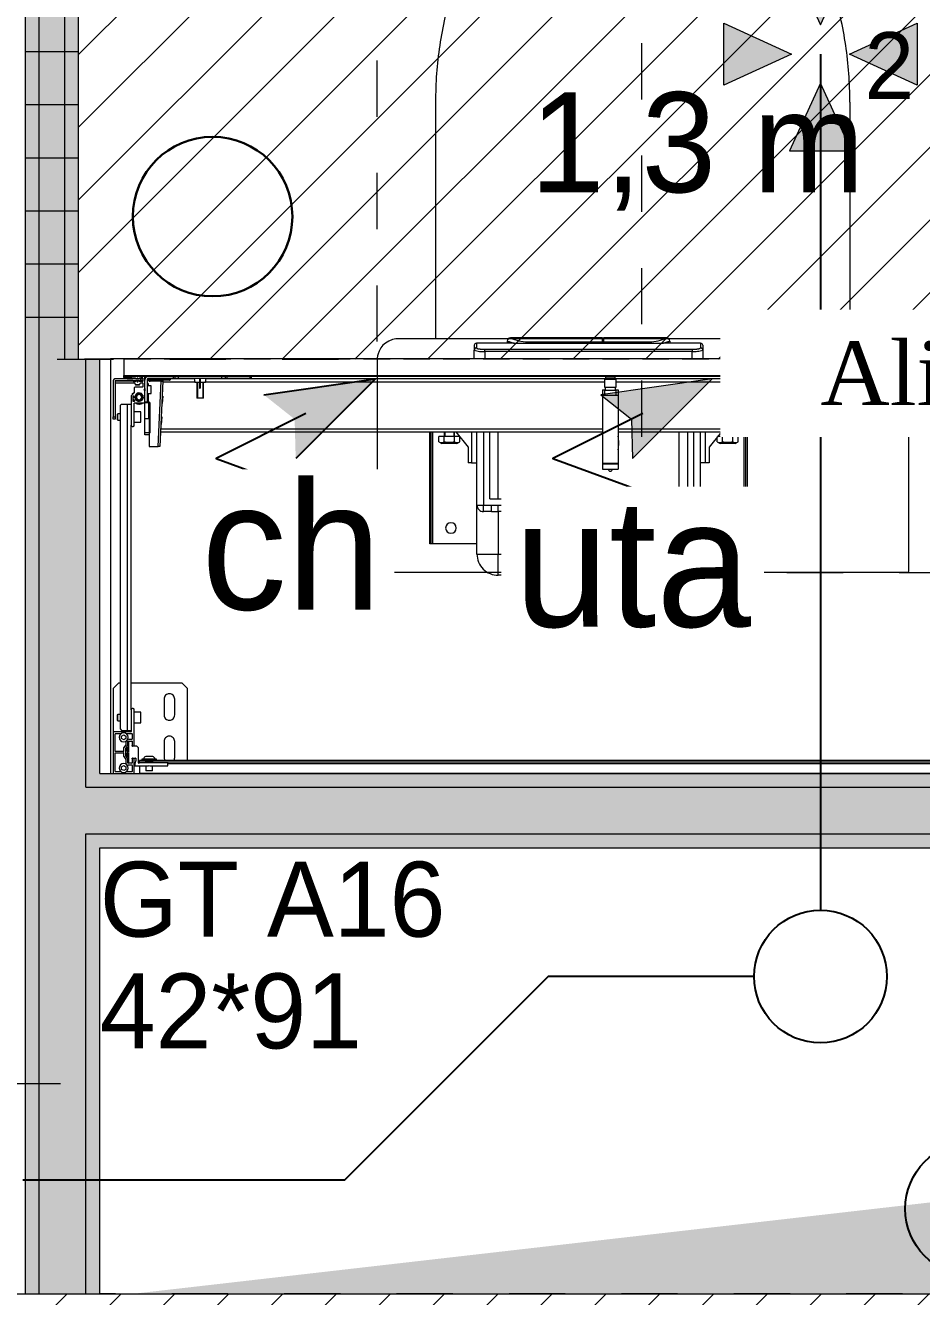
# Model space of a CAD drawing. Header units: centimetres. Extents: x 2738 to 7810, y 2495 to 5758.
# Drawn here: x 4091.4 to 4175.8, y 3390.2 to 3509.9 of the extents above; entities that cross this region are included whole.
import ezdxf

# ---------------------------------------------------------------- set-up
doc = ezdxf.new("R2010")
doc.units = ezdxf.units.CM
doc.header["$LTSCALE"] = 12.7
for name, pattern in [('ISO-03', [3, 1.2, -1.8]), ('Style de ligne -1', [0.83328, 0.41656, -0.41672]), ('Style de ligne -13', [0.295276, 0.19685, -0.098425]), ('VW-01', [0.83312, 0.41656, -0.41656])]:
    doc.linetypes.add(name, pattern=pattern)
for name, color, linetype, lineweight in [('B amÈnagement intÈrieur', 7, 'Continuous', 5), ('B aménagement intérieur', 7, 'Continuous', 5), ('B GÈnÈral', 7, 'Continuous', 5), ('B Général', 7, 'Continuous', 5), ('C ANNOTATIONS-prestations', 7, 'Continuous', 5), ('C ANNOTATIONS-texte surfaces', 7, 'Continuous', 5), ('F REMPLISSAGE-vert clair', 7, 'Continuous', 13), ('F REMPLISSAGE-vert clair-1', 7, 'Continuous', 5), ('F REMPLISSAGE-vert foncÈ', 7, 'Continuous', 5), ('F REMPLISSAGE-vert foncé', 7, 'Continuous', 13), ('F REMPLISSAGE-vert hachurÈ', 7, 'Continuous', 5), ('F REMPLISSAGE-vert hachuré', 7, 'Continuous', 13), ('prlm-ELEC-CFO', 1, 'Continuous', 25)]:
    doc.layers.add(name, color=color, linetype=linetype, lineweight=lineweight)
doc.layers.add('C ANNOTATIONS-textes-numérotation gaine', color=7, linetype='ISO-03', lineweight=5, true_color=0xdd0000)
doc.layers.add('prlm-VMC', color=93, linetype='Continuous')
doc.styles.add('Eurostile', font='')
doc.styles.add('prlm-elec-cfo', font='comic.ttf', dxfattribs={"height": 12})
doc.styles.add('prlm-vmc', font='pala.ttf', dxfattribs={"height": 14})
doc.styles.get('Eurostile').set_extended_font_data('Eurostile')
pattern_1 = [(180, (3869.9723, 3832.4323), (5e-14, 5), [])]

# ---------------------------------------------------------------- blocks, each defined once
blk = doc.blocks.new('G 100_80')
at = {"layer": 'B GÈnÈral', "color": 254, "linetype": 'Continuous', "true_color": 0xd6d6d6}
blk.add_solid([(-30.88, 32.2), (2.5, 43), (-39.5, -43), (-39.5, 43)], dxfattribs=at)
at = {"layer": 'B Général', "color": 7, "linetype": 'Continuous', "lineweight": 5}
for p, q in [((48.52, 43.75), (48.52, -43.75)), ((49.35, 10.75), (48.52, 10.75)), ((48.52, 9.75), (49.23, 9.75)), ((49.23, 9.75), (49.23, -9.75)), ((49.43, 9.75), (49.23, 9.75)), ((49.8, 10.75), (49.35, 10.75)), ((49.43, -9.75), (49.43, 9.75)), ((50, 10.55), (49.55, 10.55)), ((50, 10.55), (50, 7.06)), ((50.2, 7.65), (50, 7.65)), ((50.5, 7.35), (50.5, 7.35)), ((50.5, 7.35), (50.5, 1.42)), ((50, -5.76), (50, 5.76)), ((50, 5.74), (50.13, 5.74)), ((50.13, 1.42), (50.13, 5.74)), ((50.13, 1.42), (50, 1.42)), ((50, 1.31), (50.13, 1.31)), ((50.5, 1.42), (50.13, 1.42)), ((50.13, -5.74), (50.13, 1.31)), ((50.13, 1.31), (50.5, 1.31)), ((50.5, 1.31), (50.5, -7.35)), ((50, -5.74), (50.13, -5.74)), ((50, -7.04), (50, -10.55)), ((50.2, -7.65), (50, -7.65)), ((50.5, -7.35), (50.5, -7.35)), ((49.23, -9.75), (48.52, -9.75)), ((48.52, -10.75), (49.35, -10.75)), ((49.23, -9.75), (49.43, -9.75)), ((49.8, -10.75), (49.35, -10.75)), ((50, -10.55), (49.55, -10.55))]:
    blk.add_line(p, q, dxfattribs=at)
at = {"layer": 'B Général', "color": 7, "linetype": 'Continuous', "lineweight": 5, "flags": 128}
blk.add_lwpolyline([(9.5, -45), (9.5, 45), (48.52, 45), (48.52, -45)], close=True, dxfattribs=at)
for points in [[(49.23, 9.75, -0.052931), (49.24, 10.26, -0.052931), (49.35, 10.75)], [(49.8, 10.75, -0.198912), (49.94, 10.69, -0.198912), (50, 10.55)], [(50, 6.95, -0.015616), (50.09, 7.31, -0.015616), (50.2, 7.65)], [(50.13, 5.74, -0.052763), (50.23, 6.56, -0.052763), (50.5, 7.35)], [(50.2, 7.65, -0.198912), (50.41, 7.56, -0.198912), (50.5, 7.35)], [(50, -7.05), (50, -7.05, -0.000336), (50, -5.77), (50, -5.76)], [(50.5, -7.35, -0.052495), (50.23, -6.56, -0.052495), (50.13, -5.74)], [(50.2, -7.65, -0.015662), (50.09, -7.31, -0.015662), (50, -6.95)], [(50.5, -7.35, -0.198912), (50.41, -7.56, -0.198912), (50.2, -7.65)], [(49.35, -10.75, -0.057305), (49.23, -10.26, -0.057305), (49.23, -9.75)], [(50, -10.55, -0.198912), (49.94, -10.69, -0.198912), (49.8, -10.75)]]:
    blk.add_lwpolyline(points, format="xyb", dxfattribs=at)
blk.add_lwpolyline([(50, 5.76), (50, 7.07), (50, 7.07)], dxfattribs=at)
at = {"layer": 'B Général', "color": 7, "linetype": 'Continuous', "lineweight": 5}
for points, knots in [([(49.35, 10.75), (49.35, 10.75), (49.38, 10.75), (49.43, 10.74), (49.46, 10.72), (49.49, 10.7), (49.51, 10.67), (49.53, 10.65), (49.54, 10.62), (49.55, 10.58), (49.55, 10.55), (49.55, 10.55), (49.55, 10.55)], [0, 0, 0, 1, 2, 3, 4, 5, 6, 7, 8, 9, 9, 10, 10, 10]), ([(49.43, 9.75), (49.43, 10.04), (49.48, 10.41), (49.52, 10.52), (49.54, 10.55), (49.55, 10.55), (49.55, 10.55), (49.55, 10.55)], [0, 0, 0, 1, 2, 3, 4, 4, 5, 5, 5]), ([(49.55, -10.55), (49.55, -10.55), (49.55, -10.58), (49.54, -10.63), (49.52, -10.66), (49.5, -10.69), (49.48, -10.71), (49.45, -10.73), (49.42, -10.74), (49.38, -10.75), (49.36, -10.75), (49.35, -10.75), (49.35, -10.75)], [0, 0, 0, 1, 2, 3, 4, 5, 6, 7, 8, 9, 9, 10, 10, 10]), ([(49.55, -10.55), (49.52, -10.53), (49.48, -10.42), (49.42, -10.05), (49.43, -9.75), (49.43, -9.75), (49.43, -9.75)], [0, 0, 0, 1, 2, 3, 3, 4, 4, 4])]:
    blk.add_open_spline(points, degree=2, knots=knots, dxfattribs=at)
at = {"layer": 'C ANNOTATIONS-prestations', "lineweight": 5}
for p, q in [((46.87, 43.75), (46.87, -43.75)), ((46.97, -43.75), (46.97, 43.75)), ((9.5, 42.25), (9.5, -42.25)), ((10.55, 41.05), (10.55, -41.05)), ((10.7, 41), (10.7, -41)), ((10.4, 39.6), (10.4, -39.6)), ((41.65, 2.78), (41.65, 40.29)), ((41.95, 2.78), (41.95, 40.27)), ((46.35, 2.6), (46.35, 36.03)), ((46.65, 35.97), (46.65, 2.5)), ((46.85, 31.75), (46.85, 2.43)), ((31.1, 14.95), (41.65, 14.95)), ((31.1, 14.8), (31.1, 14.95)), ((31.1, 14.8), (41.65, 14.8)), ((31.1, 14.8), (31.1, 14.65)), ((31.1, 14.65), (31.1, 10.5)), ((31.1, 14.65), (41.65, 14.65)), ((40.56, 13.8), (40.7, 14.08)), ((40.56, 13.8), (40.56, 12.4)), ((40.7, 14.08), (41.2, 14.08)), ((40.7, 13.59), (41.2, 13.59)), ((41.2, 14.08), (41.2, 13.84)), ((41.2, 13.95), (41.22, 13.95)), ((41.2, 13.84), (41.2, 13.59)), ((41.2, 13.59), (41.2, 13.1)), ((41.22, 13.95), (41.22, 12.25)), ((41.22, 13.6), (41.65, 13.6)), ((41.65, 13.51), (41.22, 13.51)), ((41.65, 12.5), (40.21, 11.34)), ((40.7, 12.12), (40.56, 12.4)), ((40.7, 12.61), (41.2, 12.61)), ((40.7, 12.12), (41.17, 12.12)), ((41.2, 13.1), (41.2, 12.61)), ((41.2, 12.61), (41.2, 12.36)), ((41.2, 12.36), (41.2, 12.14)), ((41.22, 12.25), (41.2, 12.25)), ((41.65, 12.69), (41.22, 12.69)), ((41.65, 12.6), (41.22, 12.6)), ((38.75, 11.34), (38.75, 11)), ((40.21, 11.34), (38.75, 11.34)), ((38.75, 11), (41.65, 11)), ((38.75, 11), (38.75, 10.5)), ((34.75, 10.5), (30.15, 10.5)), ((30.15, 10.5), (30.15, 8.5)), ((34.15, 9.9), (34.15, 9.12)), ((34.75, 9.9), (34.15, 9.9)), ((41.65, 10.5), (34.75, 10.5)), ((34.75, 9.9), (34.75, 10.5)), ((34.75, 9.9), (41.65, 9.9)), ((34.75, 9.12), (34.75, 9.9)), ((28.15, 8.5), (28.15, -8.5)), ((28.15, 8.5), (30.15, 8.5)), ((30.15, -8.5), (30.15, 8.5)), ((30.15, 8.5), (34.15, 8.5)), ((34.15, 8.5), (34.15, 9.12)), ((34.75, 9.12), (34.15, 9.12)), ((34.15, 8.5), (34.15, -8.5)), ((34.15, 8.5), (34.74, 8.5)), ((34.74, -8.5), (34.74, 8.5)), ((35.35, -9.3), (35.35, 9.3)), ((41.65, 9.3), (35.35, 9.3)), ((41.65, 8.5), (35.35, 8.5)), ((38.65, 2.78), (38.15, 2.78)), ((38.15, 1.33), (38.15, 2.78)), ((38.65, 1.33), (38.65, 2.78)), ((38.67, 2.78), (38.65, 2.78)), ((38.67, 2.78), (38.67, 1.33)), ((45.07, 2.78), (38.67, 2.78)), ((45.07, 2.78), (45.07, 1.33)), ((45.1, 2.78), (45.07, 2.78)), ((45.07, 2.6), (45.57, 2.6)), ((45.6, 2.78), (45.1, 2.78)), ((45.1, 2.6), (45.1, 2.78)), ((45.57, 1.5), (45.57, 2.6)), ((45.57, 2.55), (45.87, 2.55)), ((45.6, 2.55), (45.6, 2.78)), ((45.87, 1.5), (45.87, 2.6)), ((45.87, 2.6), (46.57, 2.6)), ((46.57, 2.6), (46.57, 1.5)), ((46.57, 2.5), (46.72, 2.5)), ((46.72, 2.5), (46.72, 1.6)), ((38.65, 1.33), (38.15, 1.33)), ((38.67, 1.33), (38.65, 1.33)), ((45.07, 1.33), (38.67, 1.33)), ((41.65, -40.29), (41.65, 1.33)), ((41.95, -40.27), (41.95, 1.33)), ((45.57, 1.5), (45.07, 1.5)), ((45.1, 1.33), (45.07, 1.33)), ((45.1, 1.33), (45.1, 1.5)), ((45.6, 1.33), (45.1, 1.33)), ((45.87, 1.55), (45.57, 1.55)), ((45.6, 1.33), (45.6, 1.55)), ((46.57, 1.5), (45.87, 1.5)), ((46.35, -36.04), (46.35, 1.5)), ((46.72, 1.6), (46.57, 1.6)), ((46.65, 1.6), (46.65, -35.98)), ((46.85, 1.67), (46.85, -31.75)), ((28.15, -8.5), (30.15, -8.5)), ((34.15, -8.5), (30.15, -8.5)), ((30.15, -10.5), (30.15, -8.5)), ((34.15, -9.12), (34.15, -8.5)), ((34.15, -8.5), (34.74, -8.5)), ((34.15, -9.12), (34.15, -9.9)), ((34.15, -9.12), (34.75, -9.12)), ((34.75, -9.9), (34.75, -9.12)), ((35.35, -8.5), (41.65, -8.5)), ((35.35, -9.3), (41.65, -9.3)), ((30.15, -10.5), (34.75, -10.5)), ((31.1, -10.5), (31.1, -14.65)), ((34.15, -9.9), (34.75, -9.9)), ((41.65, -9.9), (34.75, -9.9)), ((34.75, -10.5), (34.75, -9.9)), ((34.75, -10.5), (41.65, -10.5)), ((38.75, -11), (38.75, -10.5)), ((41.65, -11), (38.75, -11)), ((38.75, -11), (38.75, -11.34)), ((40.21, -11.34), (38.75, -11.34)), ((41.65, -12.5), (40.21, -11.34)), ((40.56, -12.4), (40.7, -12.12)), ((40.56, -12.4), (40.56, -13.8)), ((40.7, -12.12), (41.17, -12.12)), ((40.7, -12.61), (41.2, -12.61)), ((41.2, -12.14), (41.2, -12.36)), ((41.2, -12.25), (41.22, -12.25)), ((41.2, -12.36), (41.2, -12.61)), ((41.2, -12.61), (41.2, -13.1)), ((41.2, -13.1), (41.2, -13.59)), ((41.22, -12.25), (41.22, -13.95)), ((41.22, -12.6), (41.65, -12.6)), ((41.65, -12.69), (41.22, -12.69)), ((40.7, -14.08), (40.56, -13.8)), ((40.7, -13.59), (41.2, -13.59)), ((40.7, -14.08), (41.2, -14.08)), ((41.2, -13.59), (41.2, -13.84)), ((41.2, -13.84), (41.2, -14.08)), ((41.22, -13.95), (41.2, -13.95)), ((41.65, -13.51), (41.22, -13.51)), ((41.65, -13.6), (41.22, -13.6)), ((31.1, -14.65), (31.1, -14.8)), ((31.1, -14.65), (41.65, -14.65)), ((31.1, -14.8), (41.65, -14.8)), ((31.1, -14.8), (31.1, -14.95)), ((31.1, -14.95), (41.65, -14.95)), ((46.67, -31.75), (46.67, -31.85)), ((46.87, -31.75), (46.67, -31.75)), ((46.67, -31.85), (46.67, -34.03)), ((46.67, -31.85), (46.87, -31.85)), ((46.87, -34.03), (46.67, -34.03)), ((46.67, -34.03), (46.67, -34.17)), ((46.67, -34.17), (46.67, -34.5)), ((46.67, -34.17), (46.87, -34.17)), ((46.67, -34.5), (46.67, -38.6)), ((46.67, -34.5), (46.87, -34.5)), ((44.82, -36.25), (44.82, -36.85)), ((44.82, -36.25), (46.32, -36.25)), ((46.32, -36.31), (44.82, -36.31)), ((46.32, -36.79), (44.82, -36.79)), ((46.32, -36.85), (44.82, -36.85)), ((45.91, -36.55), (45.77, -36.55)), ((45.77, -36.6), (45.77, -36.55)), ((45.91, -36.6), (45.77, -36.6)), ((46.67, -36.55), (45.91, -36.55)), ((45.91, -36.6), (45.91, -36.55)), ((46.67, -36.6), (45.91, -36.6)), ((46.32, -36.05), (46.67, -35.98)), ((46.32, -36.55), (46.32, -36.05)), ((46.32, -37.05), (46.32, -36.6)), ((46.67, -37.12), (46.32, -37.05)), ((46.35, -40.07), (46.35, -37.06)), ((10.7, -37.75), (17.5, -37.75)), ((17.5, -37.75), (18, -38.25)), ((18, -38.25), (18, -43.05)), ((46.65, -37.12), (46.65, -39.35)), ((11, -38.95), (12.5, -38.95)), ((15, -38.95), (16.5, -38.95)), ((46.52, -39.45), (46.52, -39.65)), ((46.67, -39.35), (46.62, -39.35)), ((46.62, -39.65), (46.62, -39.35)), ((46.67, -38.6), (46.67, -38.93)), ((46.67, -38.6), (46.87, -38.6)), ((46.67, -38.93), (46.67, -39.07)), ((46.87, -38.93), (46.67, -38.93)), ((46.67, -39.07), (46.67, -41.4)), ((46.67, -39.07), (46.87, -39.07)), ((10.2, -41.3), (10.2, -39.63)), ((10.23, -39.6), (10.47, -39.6)), ((10.5, -39.63), (10.5, -42.29)), ((10.7, -40.67), (10.75, -40.67)), ((10.75, -40.67), (10.75, -42.03)), ((10.75, -40.67), (10.85, -40.67)), ((10.85, -40.67), (10.85, -42.03)), ((12.5, -39.95), (11, -39.95)), ((16.5, -39.95), (15, -39.95)), ((46.41, -40.07), (40.27, -40.35)), ((40.27, -40.5), (46.42, -40.22)), ((40.27, -40.35), (40.27, -40.5)), ((40.27, -41.35), (40.27, -40.5)), ((43.06, -40.17), (42.35, -40.21)), ((42.36, -40.26), (42.35, -40.21)), ((43.06, -40.17), (43.06, -40.22)), ((45.02, -40.08), (44.32, -40.12)), ((44.32, -40.17), (44.32, -40.12)), ((45.02, -40.08), (45.02, -40.13)), ((46.42, -40.07), (46.41, -40.07)), ((46.41, -40.07), (46.42, -40.22)), ((46.42, -40.22), (46.42, -41.25)), ((46.42, -40.22), (46.42, -40.22)), ((46.52, -39.65), (46.52, -41.05)), ((46.62, -39.65), (46.52, -39.65)), ((46.62, -39.65), (46.67, -39.65)), ((46.62, -41.05), (46.62, -39.65)), ((9.75, -41.05), (9.75, -41.65)), ((9.75, -41.05), (10.2, -41.05)), ((10.2, -41.65), (9.75, -41.65)), ((10.25, -41.35), (10.2, -41.3)), ((10.2, -41.4), (10.25, -41.35)), ((10.2, -42.67), (10.2, -41.4)), ((10.5, -41.05), (10.65, -41.05)), ((10.65, -41.65), (10.5, -41.65)), ((10.55, -41.65), (10.55, -42.25)), ((10.65, -41.05), (10.75, -40.95)), ((10.65, -41.65), (10.65, -41.05)), ((10.75, -41.75), (10.65, -41.65)), ((10.7, -41.7), (10.7, -42.25)), ((11.08, -41.02), (11.08, -41.67)), ((44.47, -41.36), (40.27, -41.35)), ((41.37, -41.35), (41.37, -41.75)), ((41.37, -41.75), (41.57, -41.75)), ((41.57, -41.25), (44.37, -41.25)), ((41.57, -41.25), (41.57, -41.75)), ((41.57, -41.75), (42.87, -41.75)), ((42.87, -41.4), (42.87, -41.75)), ((44.37, -41.4), (42.87, -41.4)), ((42.87, -41.75), (44.37, -41.75)), ((44.37, -41.25), (44.37, -41.4)), ((44.37, -41.4), (44.37, -41.55)), ((44.37, -41.4), (45.27, -41.4)), ((44.37, -41.55), (44.37, -41.75)), ((44.47, -41.55), (44.37, -41.55)), ((44.37, -41.75), (44.4, -41.75)), ((44.37, -42.72), (44.37, -41.78)), ((44.4, -41.75), (45.51, -41.75)), ((44.47, -41.4), (44.47, -41.36)), ((46.52, -41.55), (44.47, -41.55)), ((44.47, -41.75), (44.47, -41.55)), ((45.27, -41.15), (45.97, -41.15)), ((45.27, -41.55), (45.27, -41.15)), ((45.73, -41.75), (45.51, -41.75)), ((45.53, -41.76), (45.6, -41.83)), ((45.64, -41.83), (45.71, -41.76)), ((45.73, -41.75), (46.84, -41.75)), ((45.97, -41.15), (45.97, -41.55)), ((45.97, -41.4), (46.07, -41.4)), ((46.42, -41.25), (46.52, -41.25)), ((46.52, -41.05), (46.52, -41.25)), ((46.62, -41.05), (46.52, -41.05)), ((46.67, -41.05), (46.62, -41.05)), ((46.62, -41.35), (46.62, -41.05)), ((46.62, -41.35), (46.67, -41.35)), ((46.76, -41.65), (46.87, -41.65)), ((46.84, -41.75), (46.87, -41.75)), ((9.5, -42.78), (9.5, -42.25)), ((10.2, -42.25), (9.5, -42.25)), ((9.5, -44.72), (9.5, -42.78)), ((9.53, -42.75), (10.87, -42.75)), ((9.68, -43.47), (9.68, -42.96)), ((9.71, -42.93), (10.24, -42.93)), ((10.4, -42.7), (10.23, -42.7)), ((10.27, -42.96), (10.27, -43.31)), ((10.7, -42.6), (10.4, -42.7)), ((10.45, -42.98), (10.45, -43.32)), ((10.87, -42.95), (10.48, -42.95)), ((10.55, -42.25), (10.5, -42.25)), ((10.5, -42.35), (11.9, -42.35)), ((10.5, -43.27), (10.5, -42.98)), ((10.55, -42.25), (10.7, -42.25)), ((10.75, -42.03), (10.7, -42.03)), ((10.92, -42.6), (10.7, -42.6)), ((10.85, -42.03), (10.75, -42.03)), ((10.87, -42.95), (10.92, -42.95)), ((10.9, -42.78), (10.9, -42.92)), ((10.95, -42.92), (10.95, -42.63)), ((11.9, -42.35), (12.05, -42.5)), ((12.05, -42.5), (12.05, -42.92)), ((12.08, -42.95), (12.13, -42.95)), ((12.1, -42.92), (12.1, -42.78)), ((12.13, -42.75), (14.7, -42.75)), ((12.52, -42.95), (12.13, -42.95)), ((12.5, -42.98), (12.5, -43.27)), ((12.55, -43.32), (12.55, -42.98)), ((12.73, -43.28), (12.73, -42.96)), ((12.76, -42.93), (13.19, -42.93)), ((13.22, -42.96), (13.22, -43.47)), ((15.5, -43.05), (13.43, -43.05)), ((13.55, -43.4), (13.55, -43.05)), ((14.25, -42.15), (15.25, -42.15)), ((14.25, -42.75), (14.25, -42.15)), ((14.7, -42.75), (14.73, -42.78)), ((14.7, -42.75), (14.8, -42.75)), ((14.77, -42.78), (14.8, -42.75)), ((14.8, -42.75), (15.5, -42.75)), ((15.25, -42.15), (15.25, -42.75)), ((15.5, -43.05), (42.27, -43.05)), ((15.6, -42.85), (15.6, -42.95)), ((42.17, -42.95), (42.17, -42.85)), ((42.27, -42.75), (42.96, -42.75)), ((45.03, -43.05), (42.27, -43.05)), ((42.55, -42.15), (43.55, -42.15)), ((42.55, -42.75), (42.55, -42.15)), ((42.96, -42.75), (43.08, -42.75)), ((42.98, -42.76), (43, -42.78)), ((43.04, -42.78), (43.06, -42.76)), ((43.08, -42.75), (44.34, -42.75)), ((43.55, -42.15), (43.55, -42.75)), ((44.28, -42.2), (44.22, -42.3)), ((44.22, -42.3), (44.28, -42.4)), ((44.25, -43.4), (44.25, -43.05)), ((44.54, -42.87), (44.54, -42.74)), ((44.54, -42.85), (44.57, -42.9)), ((44.57, -42.71), (44.68, -42.71)), ((44.99, -42.9), (44.57, -42.9)), ((44.71, -42.68), (44.71, -42.66)), ((45.11, -41.95), (44.73, -41.95)), ((44.92, -42.73), (44.92, -42.76)), ((44.95, -42.79), (44.99, -42.79)), ((45.02, -42.82), (45.02, -42.87)), ((45.32, -42.77), (45.05, -43.04)), ((45.18, -42.91), (45.27, -42.91)), ((45.27, -42.91), (45.33, -42.81)), ((45.77, -42.76), (45.34, -42.76)), ((45.87, -41.98), (45.87, -42.66)), ((46.24, -41.95), (45.9, -41.95)), ((46.07, -42.27), (46.09, -42.25)), ((46.07, -42.63), (46.07, -42.27)), ((46.07, -42.29), (46.12, -42.29)), ((46.07, -42.61), (46.12, -42.61)), ((46.09, -42.65), (46.07, -42.63)), ((46.09, -42.65), (46.09, -42.25)), ((46.09, -42.25), (46.12, -42.25)), ((46.12, -42.65), (46.09, -42.65)), ((46.12, -42.65), (46.12, -42.25)), ((46.13, -42.22), (46.26, -42.13)), ((46.26, -42.77), (46.13, -42.68)), ((46.27, -42.11), (46.27, -41.98)), ((46.27, -44.52), (46.27, -42.79)), ((46.37, -42.43), (46.41, -42.39)), ((46.41, -42.51), (46.37, -42.47)), ((46.4, -41.98), (46.4, -42.25)), ((46.4, -42.25), (46.45, -42.25)), ((46.4, -42.29), (46.45, -42.29)), ((46.4, -42.61), (46.45, -42.61)), ((46.4, -42.83), (46.4, -42.65)), ((46.45, -42.65), (46.4, -42.65)), ((46.42, -42.28), (46.42, -42.37)), ((46.42, -42.53), (46.42, -42.62)), ((46.42, -42.85), (46.42, -44.45)), ((46.72, -41.95), (46.43, -41.95)), ((46.45, -41.95), (46.45, -42.15)), ((46.45, -42.15), (46.45, -44.5)), ((46.45, -42.15), (46.65, -42.15)), ((46.65, -42.15), (46.65, -41.95)), ((46.65, -42.15), (46.65, -44.5)), ((46.65, -42.59), (46.65, -42.31)), ((46.65, -43.42), (46.65, -42.88)), ((46.66, -42.25), (46.7, -42.21)), ((46.66, -42.29), (46.66, -42.25)), ((46.66, -42.65), (46.66, -42.62)), ((46.7, -42.69), (46.66, -42.65)), ((46.7, -42.15), (46.7, -42.25)), ((46.72, -42.15), (46.7, -42.15)), ((46.7, -42.65), (46.7, -42.83)), ((46.75, -41.98), (46.75, -42.12)), ((46.77, -42.98), (46.77, -43.42)), ((46.77, -43.78), (46.77, -42.98)), ((46.77, -42.98), (46.87, -42.98)), ((46.84, -42.95), (46.8, -42.95)), ((46.82, -42.43), (46.87, -42.38)), ((46.87, -42.52), (46.82, -42.47)), ((46.83, -42.49), (46.83, -42.41)), ((9.68, -44.54), (9.68, -44.03)), ((9.88, -43.55), (9.77, -43.75)), ((9.77, -43.75), (9.88, -43.95)), ((10.12, -43.55), (9.88, -43.55)), ((9.88, -43.95), (10.12, -43.95)), ((10.23, -43.75), (10.12, -43.55)), ((10.12, -43.95), (10.23, -43.75)), ((10.36, -43.53), (10.79, -43.53)), ((10.48, -43.35), (10.84, -43.35)), ((11.45, -43.3), (10.53, -43.3)), ((10.8, -43.53), (11.09, -43.72)), ((10.86, -43.35), (11.14, -43.54)), ((11.1, -43.38), (11.1, -43.3)), ((11.1, -43.38), (11.9, -43.38)), ((11.4, -43.55), (11.1, -43.38)), ((11.1, -43.73), (11.41, -43.73)), ((11.16, -43.55), (11.84, -43.55)), ((11.18, -43.3), (11.18, -43.42)), ((11.44, -44.54), (11.44, -43.76)), ((11.45, -43.3), (11.5, -43.25)), ((11.5, -43.25), (11.55, -43.3)), ((12.47, -43.3), (11.55, -43.3)), ((11.56, -43.76), (11.56, -44.54)), ((11.59, -43.73), (11.9, -43.73)), ((11.9, -43.38), (11.6, -43.55)), ((11.82, -43.3), (11.82, -43.42)), ((11.86, -43.54), (12.15, -43.35)), ((11.9, -43.3), (11.9, -43.38)), ((11.9, -43.73), (12.2, -43.53)), ((12.15, -43.35), (12.52, -43.35)), ((12.21, -43.53), (12.54, -43.53)), ((12.78, -43.55), (12.67, -43.75)), ((12.67, -43.75), (12.78, -43.95)), ((13.02, -43.55), (12.78, -43.55)), ((12.78, -43.95), (13.02, -43.95)), ((13.13, -43.75), (13.02, -43.55)), ((13.02, -43.95), (13.13, -43.75)), ((13.22, -44.03), (13.22, -44.54)), ((13.4, -43.08), (13.4, -44.72)), ((13.55, -43.4), (44.25, -43.4)), ((13.55, -43.95), (13.55, -43.4)), ((13.65, -44.05), (13.55, -43.95)), ((13.65, -44.05), (44.15, -44.05)), ((14.45, -44.3), (14.45, -44.05)), ((15.05, -44.05), (15.05, -44.3)), ((18, -44.25), (17.5, -44.75)), ((18, -44.05), (18, -44.25)), ((42.75, -44.3), (42.75, -44.05)), ((43.35, -44.05), (43.35, -44.3)), ((44.25, -43.95), (44.15, -44.05)), ((44.25, -43.95), (44.25, -43.4)), ((46.74, -43.45), (46.68, -43.45)), ((46.97, -43.78), (46.77, -43.78)), ((46.87, -43.75), (46.97, -43.75)), ((46.97, -43.75), (46.97, -43.78)), ((47.42, -43.75), (46.97, -43.75)), ((9.5, -44.75), (9.5, -44.72)), ((9.53, -44.75), (9.5, -44.75)), ((13.37, -44.75), (9.53, -44.75)), ((11.41, -44.57), (9.71, -44.57)), ((13.19, -44.57), (11.59, -44.57)), ((17.5, -44.75), (13.37, -44.75)), ((14.45, -44.3), (15.05, -44.3)), ((14.5, -44.35), (14.45, -44.3)), ((15, -44.35), (14.5, -44.35)), ((15.05, -44.3), (15, -44.35)), ((42.75, -44.3), (43.35, -44.3)), ((42.8, -44.35), (42.75, -44.3)), ((43.3, -44.35), (42.8, -44.35)), ((43.05, -44.55), (42.85, -44.55)), ((42.85, -44.55), (42.85, -44.75)), ((42.85, -44.75), (43.05, -44.75)), ((46.4, -44.55), (43.05, -44.55)), ((43.05, -44.75), (43.05, -44.55)), ((46.4, -44.75), (43.05, -44.75)), ((43.35, -44.3), (43.3, -44.35)), ((46.32, -44.55), (46.3, -44.55))]:
    blk.add_line(p, q, dxfattribs=at)
at = {"layer": 'C ANNOTATIONS-prestations'}
blk.add_line((48.52, -43.75), (47.42, -43.75), dxfattribs=at)
at = {"layer": 'C ANNOTATIONS-prestations', "lineweight": 5, "flags": 128}
for points in [[(40.7, 13.59, -0.132797), (40.64, 13.84, -0.132797), (40.7, 14.08)], [(40.7, 12.12, -0.132797), (40.64, 12.36, -0.132797), (40.7, 12.61)], [(28.15, 8.5, -0.198912), (28.74, 9.91, -0.198912), (30.15, 10.5)], [(34.15, 9.9, -0.198912), (34.33, 10.32, -0.198912), (34.75, 10.5)], [(39.95, 2.78, -0.057544), (40.6, 2.85, -0.057544), (41.25, 2.78)], [(46.72, 2.5, -0.16547), (46.82, 2.47, -0.16547), (46.87, 2.39)], [(38.15, 1.85, -0.414214), (37.95, 2.05, -0.414214), (38.15, 2.25)], [(46.87, 1.71, -0.16547), (46.82, 1.63, -0.16547), (46.72, 1.6)], [(30.15, -10.5, -0.198912), (28.74, -9.91, -0.198912), (28.15, -8.5)], [(34.75, -10.5, -0.198912), (34.33, -10.32, -0.198912), (34.15, -9.9)], [(40.7, -12.61, -0.132797), (40.64, -12.36, -0.132797), (40.7, -12.12)], [(40.7, -14.08, -0.132797), (40.64, -13.84, -0.132797), (40.7, -13.59)], [(10.7, -39.05, -0.080612), (10.84, -38.98, -0.080612), (11, -38.95)], [(12.5, -38.95, -0.414214), (13, -39.45, -0.414214), (12.5, -39.95)], [(15, -39.95, -0.414214), (14.5, -39.45, -0.414214), (15, -38.95)], [(16.5, -38.95, -0.414214), (17, -39.45, -0.414214), (16.5, -39.95)], [(46.52, -39.45, -0.198912), (46.55, -39.38, -0.198912), (46.62, -39.35)], [(10.2, -39.63, -0.198912), (10.21, -39.61, -0.198912), (10.23, -39.6)], [(10.47, -39.6, -0.198912), (10.49, -39.61, -0.198912), (10.5, -39.63)], [(11, -39.95, -0.080612), (10.84, -39.92, -0.080612), (10.7, -39.85)], [(46.52, -39.97, -0.193016), (46.49, -40.04, -0.193016), (46.42, -40.07)], [(10.85, -40.83, -0.218554), (11.01, -40.87, -0.218554), (11.08, -41.02)], [(10.85, -40.83, -0.003145), (10.85, -40.83, -0.003145), (10.85, -40.83)], [(11.08, -41.67, -0.218554), (11.01, -41.83, -0.218554), (10.85, -41.87)], [(10.85, -41.87, -0.003145), (10.85, -41.87, -0.003145), (10.85, -41.87)], [(44.37, -41.78, -0.198912), (44.38, -41.76, -0.198912), (44.4, -41.75)], [(45.51, -41.75, -0.098491), (45.52, -41.75, -0.098491), (45.53, -41.76)], [(45.64, -41.83, -0.198912), (45.62, -41.84, -0.198912), (45.6, -41.83)], [(45.71, -41.76, -0.098491), (45.72, -41.75, -0.098491), (45.73, -41.75)], [(46.07, -41.4, -0.109774), (46.15, -41.42, -0.109774), (46.22, -41.47)], [(46.3, -41.55, -0.028434), (46.26, -41.51, -0.028434), (46.22, -41.47)], [(46.66, -41.45, -0.227222), (46.49, -41.41, -0.227222), (46.42, -41.25)], [(46.62, -41.35, -0.198912), (46.55, -41.32, -0.198912), (46.52, -41.25)], [(46.87, -41.4, -0.198912), (46.77, -41.65, -0.198912), (46.52, -41.75)], [(46.67, -41.4, -0.198912), (46.63, -41.51, -0.198912), (46.52, -41.55)], [(46.84, -41.75, -0.198912), (46.86, -41.76, -0.198912), (46.87, -41.78)], [(9.5, -42.78, -0.198912), (9.51, -42.76, -0.198912), (9.53, -42.75)], [(9.68, -42.96, -0.198912), (9.69, -42.94, -0.198912), (9.71, -42.93)], [(10.23, -42.7, -0.198912), (10.21, -42.69, -0.198912), (10.2, -42.67)], [(10.24, -42.93, -0.198912), (10.26, -42.94, -0.198912), (10.27, -42.96)], [(10.4, -42.7, -0.040241), (10.4, -42.7, -0.040241), (10.4, -42.7)], [(10.45, -42.98, -0.198912), (10.46, -42.96, -0.198912), (10.48, -42.95)], [(10.5, -42.35, -0.414214), (10.47, -42.32, -0.414214), (10.5, -42.29)], [(10.5, -42.98, -0.198912), (10.51, -42.96, -0.198912), (10.53, -42.95)], [(10.7, -42.6, -0.040241), (10.7, -42.6, -0.040241), (10.7, -42.6)], [(10.87, -42.75, -0.198912), (10.89, -42.76, -0.198912), (10.9, -42.78)], [(10.9, -42.92, -0.198912), (10.89, -42.94, -0.198912), (10.87, -42.95)], [(10.92, -42.6, -0.198912), (10.94, -42.61, -0.198912), (10.95, -42.63)], [(10.95, -42.92, -0.198912), (10.94, -42.94, -0.198912), (10.92, -42.95)], [(12.08, -42.95, -0.198912), (12.06, -42.94, -0.198912), (12.05, -42.92)], [(12.1, -42.78, -0.198912), (12.11, -42.76, -0.198912), (12.13, -42.75)], [(12.13, -42.95, -0.198912), (12.11, -42.94, -0.198912), (12.1, -42.92)], [(12.47, -42.95, -0.198912), (12.49, -42.96, -0.198912), (12.5, -42.98)], [(12.52, -42.95, -0.198912), (12.54, -42.96, -0.198912), (12.55, -42.98)], [(12.73, -42.96, -0.198912), (12.74, -42.94, -0.198912), (12.76, -42.93)], [(13.19, -42.93, -0.198912), (13.21, -42.94, -0.198912), (13.22, -42.96)], [(13.4, -43.08, -0.198912), (13.41, -43.06, -0.198912), (13.43, -43.05)], [(14.77, -42.78, -0.198912), (14.75, -42.79, -0.198912), (14.73, -42.78)], [(15.5, -42.75, -0.198912), (15.57, -42.78, -0.198912), (15.6, -42.85)], [(15.6, -42.95, -0.198912), (15.57, -43.02, -0.198912), (15.5, -43.05)], [(42.17, -42.85, -0.198912), (42.2, -42.78, -0.198912), (42.27, -42.75)], [(42.27, -43.05, -0.198912), (42.2, -43.02, -0.198912), (42.17, -42.95)], [(42.96, -42.75, -0.098491), (42.97, -42.75, -0.098491), (42.98, -42.76)], [(43.04, -42.78, -0.198912), (43.02, -42.79, -0.198912), (43, -42.78)], [(43.06, -42.76, -0.098491), (43.07, -42.75, -0.098491), (43.08, -42.75)], [(44.37, -42.65, -0.14145), (44.27, -42.3, -0.14145), (44.37, -41.95)], [(44.37, -42.54, -0.103148), (44.32, -42.3, -0.103148), (44.37, -42.06)], [(44.37, -42.72, -0.198912), (44.36, -42.74, -0.198912), (44.34, -42.75)], [(44.7, -42.63, -0.366532), (44.56, -42.13, -0.366532), (45.02, -41.91, -0.366532), (45.32, -42.34, -0.366532), (44.95, -42.7)], [(44.54, -42.74, -0.198912), (44.55, -42.72, -0.198912), (44.57, -42.71)], [(44.92, -42.9, -0.085942), (44.72, -42.86, -0.085942), (44.54, -42.76)], [(44.67, -42.9, -0.02871), (44.6, -42.87, -0.02871), (44.54, -42.83)], [(44.57, -42.9, -0.198912), (44.55, -42.89, -0.198912), (44.54, -42.87)], [(44.71, -42.68, -0.198912), (44.7, -42.7, -0.198912), (44.68, -42.71)], [(44.7, -42.63, -0.122946), (44.71, -42.64, -0.122946), (44.71, -42.66)], [(44.92, -42.7, -0.074153), (44.8, -42.68, -0.074153), (44.7, -42.63)], [(44.92, -42.73, -0.189855), (44.93, -42.71, -0.189855), (44.95, -42.7)], [(44.95, -42.7, -0.008728), (44.93, -42.7, -0.008728), (44.92, -42.7)], [(44.95, -42.79, -0.198912), (44.93, -42.78, -0.198912), (44.92, -42.76)], [(45.01, -42.89, -0.018566), (44.96, -42.9, -0.018566), (44.92, -42.9)], [(44.99, -42.79, -0.198912), (45.01, -42.8, -0.198912), (45.02, -42.82)], [(45.02, -42.87, -0.198912), (45.01, -42.89, -0.198912), (44.99, -42.9)], [(45.05, -43.04, -0.098491), (45.04, -43.05, -0.098491), (45.03, -43.05)], [(45.38, -42.76, -0.041018), (45.3, -42.83, -0.041018), (45.21, -42.88)], [(45.32, -42.77, -0.098491), (45.33, -42.76, -0.098491), (45.34, -42.76)], [(45.87, -42.66, -0.198912), (45.84, -42.73, -0.198912), (45.77, -42.76)], [(45.87, -41.98, -0.198912), (45.88, -41.96, -0.198912), (45.9, -41.95)], [(46.12, -42.25, -0.120588), (46.12, -42.23, -0.120588), (46.13, -42.22)], [(46.13, -42.68, -0.120588), (46.12, -42.67, -0.120588), (46.12, -42.65)], [(46.24, -41.95, -0.198912), (46.26, -41.96, -0.198912), (46.27, -41.98)], [(46.27, -42.11, -0.120588), (46.27, -42.12, -0.120588), (46.26, -42.13)], [(46.26, -42.77, -0.120588), (46.27, -42.78, -0.120588), (46.27, -42.79)], [(46.37, -42.47, -0.198912), (46.36, -42.45, -0.198912), (46.37, -42.43)], [(46.4, -41.98, -0.198912), (46.41, -41.96, -0.198912), (46.43, -41.95)], [(46.42, -42.28, -0.155096), (46.41, -42.27, -0.155096), (46.4, -42.25)], [(46.4, -42.65, -0.155096), (46.41, -42.64, -0.155096), (46.42, -42.62)], [(46.42, -42.85, -0.155096), (46.41, -42.84, -0.155096), (46.4, -42.83)], [(46.42, -42.37, -0.098491), (46.42, -42.38, -0.098491), (46.41, -42.39)], [(46.41, -42.51, -0.098491), (46.42, -42.52, -0.098491), (46.42, -42.53)], [(46.66, -42.25, -0.013224), (46.66, -42.25, -0.013224), (46.65, -42.25)], [(46.65, -42.31, -0.17724), (46.66, -42.29, -0.17724), (46.67, -42.28)], [(46.67, -42.62, -0.17724), (46.66, -42.61, -0.17724), (46.65, -42.59)], [(46.65, -42.65, -0.013224), (46.66, -42.65, -0.013224), (46.66, -42.65)], [(46.65, -42.88, -0.17724), (46.66, -42.87, -0.17724), (46.67, -42.86)], [(46.7, -42.25, -0.17724), (46.69, -42.27, -0.17724), (46.67, -42.28)], [(46.67, -42.62, -0.17724), (46.69, -42.63, -0.17724), (46.7, -42.65)], [(46.7, -42.83, -0.17724), (46.69, -42.85, -0.17724), (46.67, -42.86)], [(46.72, -41.95, -0.198912), (46.74, -41.96, -0.198912), (46.75, -41.98)], [(46.75, -42.12, -0.198912), (46.74, -42.14, -0.198912), (46.72, -42.15)], [(46.77, -42.98, -0.198912), (46.78, -42.96, -0.198912), (46.8, -42.95)], [(46.82, -42.47, -0.198912), (46.81, -42.45, -0.198912), (46.82, -42.43)], [(46.87, -42.92, -0.198912), (46.86, -42.94, -0.198912), (46.84, -42.95)], [(9.68, -43.47, -0.01196), (9.68, -43.47, -0.01196), (9.68, -43.47)], [(9.68, -44.03, -0.01196), (9.68, -44.03, -0.01196), (9.68, -44.03)], [(10.27, -43.31, -0.123554), (10.26, -43.35, -0.123554), (10.23, -43.39)], [(10.48, -43.35, -0.198912), (10.46, -43.34, -0.198912), (10.45, -43.32)], [(10.53, -43.3, -0.198912), (10.51, -43.29, -0.198912), (10.5, -43.27)], [(10.79, -43.53, -0.073633), (10.8, -43.53, -0.073633), (10.8, -43.53)], [(10.84, -43.35, -0.073633), (10.85, -43.35, -0.073633), (10.86, -43.35)], [(11.1, -43.73, -0.073633), (11.1, -43.73, -0.073633), (11.09, -43.72)], [(11.16, -43.55, -0.073633), (11.15, -43.55, -0.073633), (11.14, -43.54)], [(11.41, -43.73, -0.198912), (11.43, -43.74, -0.198912), (11.44, -43.76)], [(11.56, -43.76, -0.198912), (11.57, -43.74, -0.198912), (11.59, -43.73)], [(11.86, -43.54, -0.073633), (11.85, -43.55, -0.073633), (11.84, -43.55)], [(12.2, -43.53, -0.073633), (12.2, -43.53, -0.073633), (12.21, -43.53)], [(12.5, -43.27, -0.198912), (12.49, -43.29, -0.198912), (12.47, -43.3)], [(12.55, -43.32, -0.198912), (12.54, -43.34, -0.198912), (12.52, -43.35)], [(12.76, -43.35, -0.095961), (12.74, -43.32, -0.095961), (12.73, -43.28)], [(13.22, -43.47, -0.01196), (13.22, -43.47, -0.01196), (13.22, -43.47)], [(13.22, -44.03, -0.01196), (13.22, -44.03, -0.01196), (13.22, -44.03)], [(46.68, -43.45, -0.198912), (46.66, -43.44, -0.198912), (46.65, -43.42)], [(46.77, -43.42, -0.198912), (46.76, -43.44, -0.198912), (46.74, -43.45)], [(9.53, -44.75, -0.198912), (9.51, -44.74, -0.198912), (9.5, -44.72)], [(9.71, -44.57, -0.198912), (9.69, -44.56, -0.198912), (9.68, -44.54)], [(11.44, -44.54, -0.198912), (11.43, -44.56, -0.198912), (11.41, -44.57)], [(11.59, -44.57, -0.198912), (11.57, -44.56, -0.198912), (11.56, -44.54)], [(13.22, -44.54, -0.198912), (13.21, -44.56, -0.198912), (13.19, -44.57)], [(13.4, -44.72, -0.198912), (13.39, -44.74, -0.198912), (13.37, -44.75)], [(46.3, -44.55, -0.198912), (46.28, -44.54, -0.198912), (46.27, -44.52)], [(46.42, -44.45, -0.198912), (46.39, -44.52, -0.198912), (46.32, -44.55)], [(46.65, -44.5, -0.198912), (46.58, -44.68, -0.198912), (46.4, -44.75)], [(46.45, -44.5, -0.198912), (46.44, -44.54, -0.198912), (46.4, -44.55)]]:
    blk.add_lwpolyline(points, format="xyb", dxfattribs=at)
blk.add_lwpolyline([(34.75, -9.12), (34.74, -8.51), (34.74, -8.5)], dxfattribs=at)
at = {"layer": 'C ANNOTATIONS-prestations', "lineweight": 5}
for centre, radius in [((32.6, 12.95), 0.5), ((32.6, -12.95), 0.5), ((44.92, -42.3), 0.35), ((44.92, -42.3), 0.3), ((44.92, -42.3), 0.25), ((10, -43.75), 0.425), ((12.9, -43.75), 0.425)]:
    blk.add_circle(centre, radius, dxfattribs=at)
for points, knots in [([(40.7, 13.59), (40.58, 13.1), (40.7, 12.61), (40.7, 12.61), (40.7, 12.61)], [0, 0, 0, 1, 1, 2, 2, 2]), ([(34.74, 8.5), (34.75, 8.81), (34.75, 9.12), (34.75, 9.12), (34.75, 9.12)], [0, 0, 0, 1, 1, 2, 2, 2]), ([(40.7, -12.61), (40.58, -13.1), (40.7, -13.59), (40.7, -13.59), (40.7, -13.59)], [0, 0, 0, 1, 1, 2, 2, 2]), ([(46.52, -39.97), (46.52, -40), (46.51, -40.07), (46.5, -40.12), (46.49, -40.15), (46.48, -40.17), (46.47, -40.19), (46.46, -40.2), (46.45, -40.21), (46.43, -40.22), (46.43, -40.22), (46.43, -40.22), (46.42, -40.22)], [0, 0, 0, 1, 2, 3, 4, 5, 6, 7, 8, 9, 9, 10, 10, 10]), ([(46.42, -40.22), (46.42, -40.18), (46.42, -40.13), (46.42, -40.1), (46.42, -40.08), (46.42, -40.07), (46.42, -40.07), (46.42, -40.07), (46.42, -40.07), (46.42, -40.07), (46.42, -40.07)], [0, 0, 0, 1, 2, 3, 4, 5, 6, 7, 7, 8, 8, 8])]:
    blk.add_open_spline(points, degree=2, knots=knots, dxfattribs=at)
blk = doc.blocks.new('Groupe-25-1')
at = {"layer": 'C ANNOTATIONS-textes-numérotation gaine', "color": 7, "linetype": 'VW-01', "flags": 128}
blk.add_lwpolyline([(4098.44, 3390.48), (4098.44, 3432.48), (4189.44, 3432.48), (4189.44, 3390.48)], close=True, dxfattribs=at)
at = {"layer": 'C ANNOTATIONS-textes-numérotation gaine', "color": 7, "insert": (4098.44, 3431.17), "char_height": 7.059, "width": 86, "attachment_point": 1, "line_spacing_factor": 0.894142, "style": 'Eurostile'}
blk.add_mtext('GT A16\\P42*91', dxfattribs=at)
blk = doc.blocks.new('xi.CH')
at = {"layer": 'prlm-ELEC-CFO', "lineweight": 5}
blk.add_hatch(color=0, dxfattribs=at).paths.add_polyline_path([(-3, 6), (-0.1, 3.7), (0, 0), (7.5, 7.5)])
at = {"layer": 'prlm-ELEC-CFO', "color": 0}
for points in [[(-3, 6), (7.5, 7.5), (0, 0)], [(0.95, 4.23), (-7.5, 0), (7.5, -5.5), (-7.5, -5.5), (-7.5, -7.5), (7.5, -7.5)]]:
    blk.add_lwpolyline(points, dxfattribs=at)
blk = doc.blocks.new('xi.UTA')
at = {"layer": 'prlm-ELEC-CFO', "lineweight": 5}
blk.add_hatch(color=0, dxfattribs=at).paths.add_polyline_path([(-3, 6), (-0.1, 3.7), (0, 0), (7.5, 7.5)])
at = {"layer": 'prlm-ELEC-CFO', "color": 0, "lineweight": 5, "flags": 128}
blk.add_lwpolyline([(-3, 6), (-0.1, 3.7), (0, 0), (7.5, 7.5)], close=True, dxfattribs=at)
at = {"layer": 'prlm-ELEC-CFO', "color": 0}
blk.add_lwpolyline([(0.95, 4.23), (-7.5, 0), (7.5, -5.5), (-7.5, -5.5), (-7.5, -7.5), (7.5, -7.5)], dxfattribs=at)
blk = doc.blocks.new('200_wc-2')
at = {"layer": 'B Général', "color": 7, "linetype": 'Continuous', "lineweight": 5}
for p, q in [((-25, -20.1), (-25, 0)), ((-24.9, 0.1), (24.9, 0.1)), ((25, -20.1), (25, 0)), ((-19.5, -44.2), (-19.5, -21.9)), ((19.5, -44.2), (19.5, -21.9))]:
    blk.add_line(p, q, dxfattribs=at)
at = {"layer": 'B Général', "color": 7, "linetype": 'Continuous', "lineweight": 5, "flags": 128}
blk.add_lwpolyline([(-25, -20.1), (-24.9, -20.6), (-24.75, -20.9), (-24.55, -21.2), (-24.3, -21.45), (-23.9, -21.7), (-23.4, -21.85), (-23.15, -21.9), (23.25, -21.9), (23.55, -21.85), (23.9, -21.7), (24.2, -21.5), (24.45, -21.3), (24.65, -21.05), (24.8, -20.75), (24.9, -20.5), (24.95, -20.3), (25, -20.1)], dxfattribs=at)
for points in [[(-19.5, -44.2), (-19.5, -44.2, 0.036537), (-19.11, -49.53, 0.035337), (-17.94, -54.75), (-17.94, -54.75, 0.041299), (-16.22, -59.09), (-16.22, -59.09), (-16.22, -59.1, 0.041783), (-13.79, -63.08, 0.053503), (-10.77, -66.4), (-10.77, -66.4, 0.054816), (-7.12, -69.02), (-7.12, -69.02, 0.063755), (-3.68, -70.42), (-3.68, -70.42, 0.064897), (0, -70.9)], [(0, -70.9, 0.064897), (3.68, -70.42), (3.68, -70.42, 0.063726), (7.12, -69.02), (7.12, -69.02, 0.054816), (10.77, -66.4), (10.77, -66.4, 0.053503), (13.79, -63.08, 0.041783), (16.22, -59.1), (16.22, -59.09), (16.22, -59.09, 0.041299), (17.94, -54.75), (17.94, -54.75, 0.035337), (19.11, -49.53, 0.036556), (19.5, -44.2)]]:
    blk.add_lwpolyline(points, format="xyb", dxfattribs=at)
at = {"layer": 'B Général', "color": 7, "linetype": 'Continuous', "lineweight": 5}
for centre, start, end in [((-24.9, 0), 90, 180), ((24.9, 0), 0, 90)]:
    blk.add_arc(centre, 0.1, start, end, dxfattribs=at)
blk = doc.blocks.new('Groupe-5-1')
at = {"layer": 'B Général', "color": 154, "linetype": 'Style de ligne -1', "true_color": 0x0053a6, "flags": 128}
blk.add_lwpolyline([(-35.4, 7.6), (35.6, 7.6), (35.6, -32.4), (-35.4, -32.4)], close=True, dxfattribs=at)
at = {"layer": 'B Général', "xscale": -1, "rotation": 270}
blk.add_blockref('200_wc-2', (35.5, 7.5), dxfattribs=at)
blk = doc.blocks.new('WC-plan-PMR')
at = {"layer": 'B Général', "color": 154, "linetype": 'Style de ligne -1', "true_color": 0x0053a6, "flags": 128}
blk.add_lwpolyline([(-114.5, 112.5), (15.5, 112.5), (15.5, 32.5), (-114.5, 32.5)], close=True, dxfattribs=at)
at = {"layer": 'B Général', "color": 7}
blk.add_blockref('Groupe-5-1', (0, 0), dxfattribs=at)
blk = doc.blocks.new('VMC')
at = {"layer": 'B Général', "color": 7, "linetype": 'Style de ligne -1', "lineweight": 13}
blk.add_line((0, 10.77), (0, 17), dxfattribs=at)
at = {"layer": 'B Général', "color": 250, "linetype": 'Continuous', "lineweight": 5, "true_color": 0x444444, "flags": 128}
blk.add_lwpolyline([(0, 10.77), (-8.34, -6.52), (8.34, -6.52)], close=True, dxfattribs=at)
at = {"layer": 'C ANNOTATIONS-prestations', "insert": (-7.15, -7.39), "char_height": 4.706, "attachment_point": 1, "line_spacing_factor": 0.894142, "style": 'Eurostile'}
blk.add_mtext('VMC', dxfattribs=at)
blk = doc.blocks.new('xi.bep')
at = {"layer": 'prlm-VMC', "linetype": 'ByBlock', "lineweight": 5}
h = blk.add_hatch(color=0, dxfattribs=at)
h.paths.add_polyline_path([(0, 2.74), (2.92, 9.1), (-2.92, 9.1)])
h.paths.add_polyline_path([(9.1, -2.92), (9.1, 2.92), (2.74, 0)])
h.paths.add_polyline_path([(2.92, -9.1), (0, -2.74), (-2.92, -9.1)])
h.paths.add_polyline_path([(-9.1, -2.92), (-2.74, 0), (-9.1, 2.92)])
at = {"layer": 'prlm-VMC', "color": 0, "linetype": 'ByBlock', "lineweight": 5, "flags": 128}
for points in [[(2.92, 9.1), (-2.92, 9.1), (0, 2.74)], [(-9.1, -2.92), (-9.1, 2.92), (-2.74, 0)], [(9.1, 2.92), (9.1, -2.92), (2.74, 0)], [(-2.92, -9.1), (2.92, -9.1), (0, -2.74)]]:
    blk.add_lwpolyline(points, close=True, dxfattribs=at)

msp = doc.modelspace()

# ---------------------------------------------------------------- hatches: boundary and pattern name
at = {"layer": 'B amÈnagement intÈrieur', "linetype": 'Continuous', "lineweight": 5, "true_color": 0xaaaaaa}
h = msp.add_hatch(dxfattribs=at)
h.set_pattern_fill('F_P__SOFFITE', color=253, style=0, pattern_type=2)
h.set_pattern_definition([(45, (3868.3056, 3832.6527), (-3.52778, 3.30729), [])])
h.paths.add_polyline_path([(4096.44, 3621.8), (4189.44, 3621.8), (4189.44, 3478.48), (4096.44, 3478.48)])
at = {"layer": 'B GÈnÈral', "linetype": 'Continuous', "lineweight": 0, "true_color": 0xc0dcc0}
for points in [[(4097.14, 3438.18), (4098.44, 3439.48), (4098.44, 3478.48), (4091.44, 3478.48), (4091.44, 3390.48), (4098.44, 3390.48), (4098.44, 3432.48), (4097.14, 3433.78)], [(4097.14, 3438.18), (4097.14, 3433.78), (4098.44, 3432.48), (4189.44, 3432.48), (4189.44, 3439.48), (4098.44, 3439.48)]]:
    msp.add_hatch(color=9, dxfattribs=at).paths.add_polyline_path(points)
at = {"layer": 'B GÈnÈral', "linetype": 'Continuous', "lineweight": 5}
h = msp.add_hatch(dxfattribs=at)
h.set_pattern_fill('50_BETON', style=0, pattern_type=2)
h.set_pattern_definition([(45, (0, 0), (2.4253472, -2.6458333), [])])
h.paths.add_polyline_path([(4189.44, 3372.48), (4189.44, 3390.48), (3875.92, 3390.48), (3857.92, 3372.48)])
at = {"layer": 'F REMPLISSAGE-vert hachurÈ', "linetype": 'Continuous', "lineweight": 0, "true_color": 0x99aa00}
for points in [[(4091.44, 3478.48), (4092.74, 3478.48), (4092.74, 3621.8), (4091.44, 3621.8)], [(4092.74, 3478.48), (4095.14, 3478.48), (4095.14, 3621.8), (4092.74, 3621.8)], [(4095.14, 3478.48), (4096.44, 3478.48), (4096.44, 3621.8), (4095.14, 3621.8)]]:
    msp.add_hatch(color=54, dxfattribs=at).paths.add_polyline_path(points)
at = {"layer": 'F REMPLISSAGE-vert hachurÈ', "linetype": 'Continuous', "lineweight": 5, "true_color": 0x004400}
h = msp.add_hatch(dxfattribs=at)
h.set_pattern_fill('90-0_5 HYDROFUGE_0_5', color=98, angle=90, style=0, pattern_type=2)
h.set_pattern_definition(pattern_1)
h.paths.add_polyline_path([(4091.44, 3478.48), (4092.74, 3478.48), (4092.74, 3621.8), (4091.44, 3621.8)])
h = msp.add_hatch(dxfattribs=at)
h.set_pattern_fill('90-0_5 HYDROFUGE_0_5', color=98, angle=90, style=0, pattern_type=2)
h.set_pattern_definition(pattern_1)
h.paths.add_polyline_path([(4092.74, 3478.48), (4095.14, 3478.48), (4095.14, 3621.8), (4092.74, 3621.8)])
h = msp.add_hatch(dxfattribs=at)
h.set_pattern_fill('90-0_5 HYDROFUGE_0_5', color=98, angle=90, style=0, pattern_type=2)
h.set_pattern_definition(pattern_1)
h.paths.add_polyline_path([(4095.14, 3478.48), (4096.44, 3478.48), (4096.44, 3621.8), (4095.14, 3621.8)])

# ---------------------------------------------------------------- linework, layer by layer
at = {"layer": 'B aménagement intérieur', "color": 7, "linetype": 'Style de ligne -13', "lineweight": 5, "flags": 128}
msp.add_lwpolyline([(4096.44, 3621.8), (4189.44, 3621.8), (4189.44, 3478.48), (4096.44, 3478.48)], close=True, dxfattribs=at)
at = {"layer": 'B Général', "color": 98, "linetype": 'Continuous', "lineweight": 13, "true_color": 0x004400}
for p, q in [((4091.44, 3478.48), (4091.44, 3621.8)), ((4096.44, 3478.48), (4096.44, 3621.8)), ((4091.44, 3390.48), (4091.44, 3478.48)), ((4096.44, 3478.48), (4098.44, 3478.48)), ((4098.44, 3439.48), (4098.44, 3478.48)), ((4098.44, 3439.48), (4189.44, 3439.48)), ((4098.44, 3432.48), (4189.44, 3432.48)), ((4098.44, 3390.48), (4098.44, 3432.48))]:
    msp.add_line(p, q, dxfattribs=at)
at = {"layer": 'B Général', "color": 7, "linetype": 'Continuous', "lineweight": 18}
msp.add_line((3875.92, 3390.48), (4189.44, 3390.48), dxfattribs=at)
at = {"layer": 'B Général', "color": 7, "linetype": 'Continuous', "lineweight": 5}
msp.add_line((3875.92, 3390.48), (4189.44, 3390.48), dxfattribs=at)
at = {"layer": 'F REMPLISSAGE-vert clair'}
for p, q in [((4092.74, 3390.48), (4092.74, 3478.48)), ((4097.14, 3438.18), (4097.14, 3478.48)), ((4097.14, 3438.18), (4189.44, 3438.18)), ((4097.14, 3433.78), (4189.44, 3433.78)), ((4097.14, 3390.48), (4097.14, 3433.78))]:
    msp.add_line(p, q, dxfattribs=at)
at = {"layer": 'F REMPLISSAGE-vert clair-1', "color": 9, "linetype": 'Continuous', "true_color": 0xc0dcc0}
for points in [[(4092.74, 3390.48), (4097.14, 3390.48), (4092.74, 3478.48), (4097.14, 3478.48)], [(4189.44, 3438.18), (4097.14, 3438.18), (4189.44, 3433.78), (4097.14, 3433.78)]]:
    msp.add_solid(points, dxfattribs=at)
at = {"layer": 'F REMPLISSAGE-vert foncÈ', "color": 54, "linetype": 'Continuous', "true_color": 0x99aa00}
for points in [[(4091.44, 3390.48), (4092.74, 3390.48), (4091.44, 3478.48), (4092.74, 3478.48)], [(4097.14, 3438.18), (4098.44, 3439.48), (4097.14, 3478.48), (4098.44, 3478.48)], [(4189.44, 3439.48), (4098.44, 3439.48), (4189.44, 3438.18), (4097.14, 3438.18)], [(4189.44, 3433.78), (4097.14, 3433.78), (4189.44, 3432.48), (4098.44, 3432.48)], [(4098.44, 3432.48), (4097.14, 3433.78), (4098.44, 3390.48), (4097.14, 3390.48)]]:
    msp.add_solid(points, dxfattribs=at)
at = {"layer": 'F REMPLISSAGE-vert foncé', "color": 98, "linetype": 'Continuous', "lineweight": 13, "true_color": 0x004400}
for p, q in [((4091.44, 3390.48), (4091.44, 3478.48)), ((4098.44, 3439.48), (4098.44, 3478.48)), ((4098.44, 3439.48), (4189.44, 3439.48)), ((4098.44, 3432.48), (4189.44, 3432.48)), ((4098.44, 3390.48), (4098.44, 3432.48))]:
    msp.add_line(p, q, dxfattribs=at)
at = {"layer": 'F REMPLISSAGE-vert foncé'}
for p, q in [((4092.74, 3390.48), (4092.74, 3478.48)), ((4097.14, 3438.18), (4097.14, 3478.48)), ((4097.14, 3438.18), (4189.44, 3438.18)), ((4097.14, 3433.78), (4189.44, 3433.78)), ((4097.14, 3390.48), (4097.14, 3433.78))]:
    msp.add_line(p, q, dxfattribs=at)
at = {"layer": 'F REMPLISSAGE-vert hachuré', "color": 98, "linetype": 'Continuous', "lineweight": 13, "true_color": 0x004400}
for p, q in [((4091.44, 3478.48), (4091.44, 3621.8)), ((4096.44, 3478.48), (4096.44, 3621.8))]:
    msp.add_line(p, q, dxfattribs=at)
at = {"layer": 'F REMPLISSAGE-vert hachuré'}
for p, q in [((4092.74, 3478.48), (4092.74, 3621.8)), ((4095.14, 3478.48), (4095.14, 3621.8))]:
    msp.add_line(p, q, dxfattribs=at)
at = {"layer": 'prlm-ELEC-CFO', "lineweight": 30}
msp.add_circle((4109.06, 3491.9), 7.51, dxfattribs=at)
at = {"layer": 'prlm-VMC'}
for points in [[(4166.27, 3507.19), (4166.27, 3426.61)], [(4160.02, 3420.36), (4140.65, 3420.36), (4121.48, 3401.18), (4091.21, 3401.18)]]:
    msp.add_lwpolyline(points, dxfattribs=at)
for centre in [(4166.27, 3420.36), (4180.49, 3398.49)]:
    msp.add_circle(centre, 6.25, dxfattribs=at)

# ---------------------------------------------------------------- block references
at = {"layer": 'B aménagement intérieur', "color": 7, "xscale": -1, "rotation": 270}
msp.add_blockref('G 100_80', (4144.44, 3429.98), dxfattribs=at)
at = {"layer": 'B Général', "color": 7, "xscale": -1, "rotation": 90}
msp.add_blockref('WC-plan-PMR', (4157.04, 3493.98), dxfattribs=at)
at = {"layer": 'B Général', "color": 7, "rotation": 270}
msp.add_blockref('VMC', (4078.67, 3410.3), dxfattribs=at)
at = {"layer": 'C ANNOTATIONS-textes-numérotation gaine', "color": 7}
msp.add_blockref('Groupe-25-1', (0, 0), dxfattribs=at)
at = {"layer": 'prlm-ELEC-CFO'}
for name, p in [('xi.CH', (4116.88, 3469.12)), ('xi.UTA', (4148.59, 3469.12))]:
    msp.add_blockref(name, p, dxfattribs=at)
at = {"layer": 'prlm-VMC'}
msp.add_blockref('xi.bep', (4166.27, 3507.19), dxfattribs=at)

# ---------------------------------------------------------------- texts
at = {"layer": 'C ANNOTATIONS-texte surfaces', "insert": (4157.01, 3509.25), "char_height": 9.412, "attachment_point": 2, "line_spacing_factor": 0.894142, "style": 'Eurostile'}
msp.add_mtext('1,3 m{\\H0.6667x;\\S2^ ;}', dxfattribs=at)

# ---------------------------------------------------------------- next in the draw order: texts
at = {"layer": 'prlm-ELEC-CFO', "lineweight": 20, "char_height": 12, "attachment_point": 5, "line_spacing_factor": 0.8, "style": 'prlm-elec-cfo', "bg_fill": 3, "box_fill_scale": 1.1, "bg_fill_color": 256, "bg_fill_transparency": 0}
for s, insert in [('ch', (4116.48, 3460.82)), ('uta', (4148.59, 3459.2))]:
    msp.add_mtext(s, dxfattribs=dict(at, insert=insert))
at = {"layer": 'prlm-VMC', "ltscale": 25, "insert": (4189.15, 3477.1), "char_height": 6, "width": 58.6147, "attachment_point": 5, "line_spacing_factor": 0.8, "style": 'prlm-vmc', "bg_fill": 2}
msp.add_mtext('Alizé T 5/30', dxfattribs=at)

doc.saveas('drawing.dxf')
